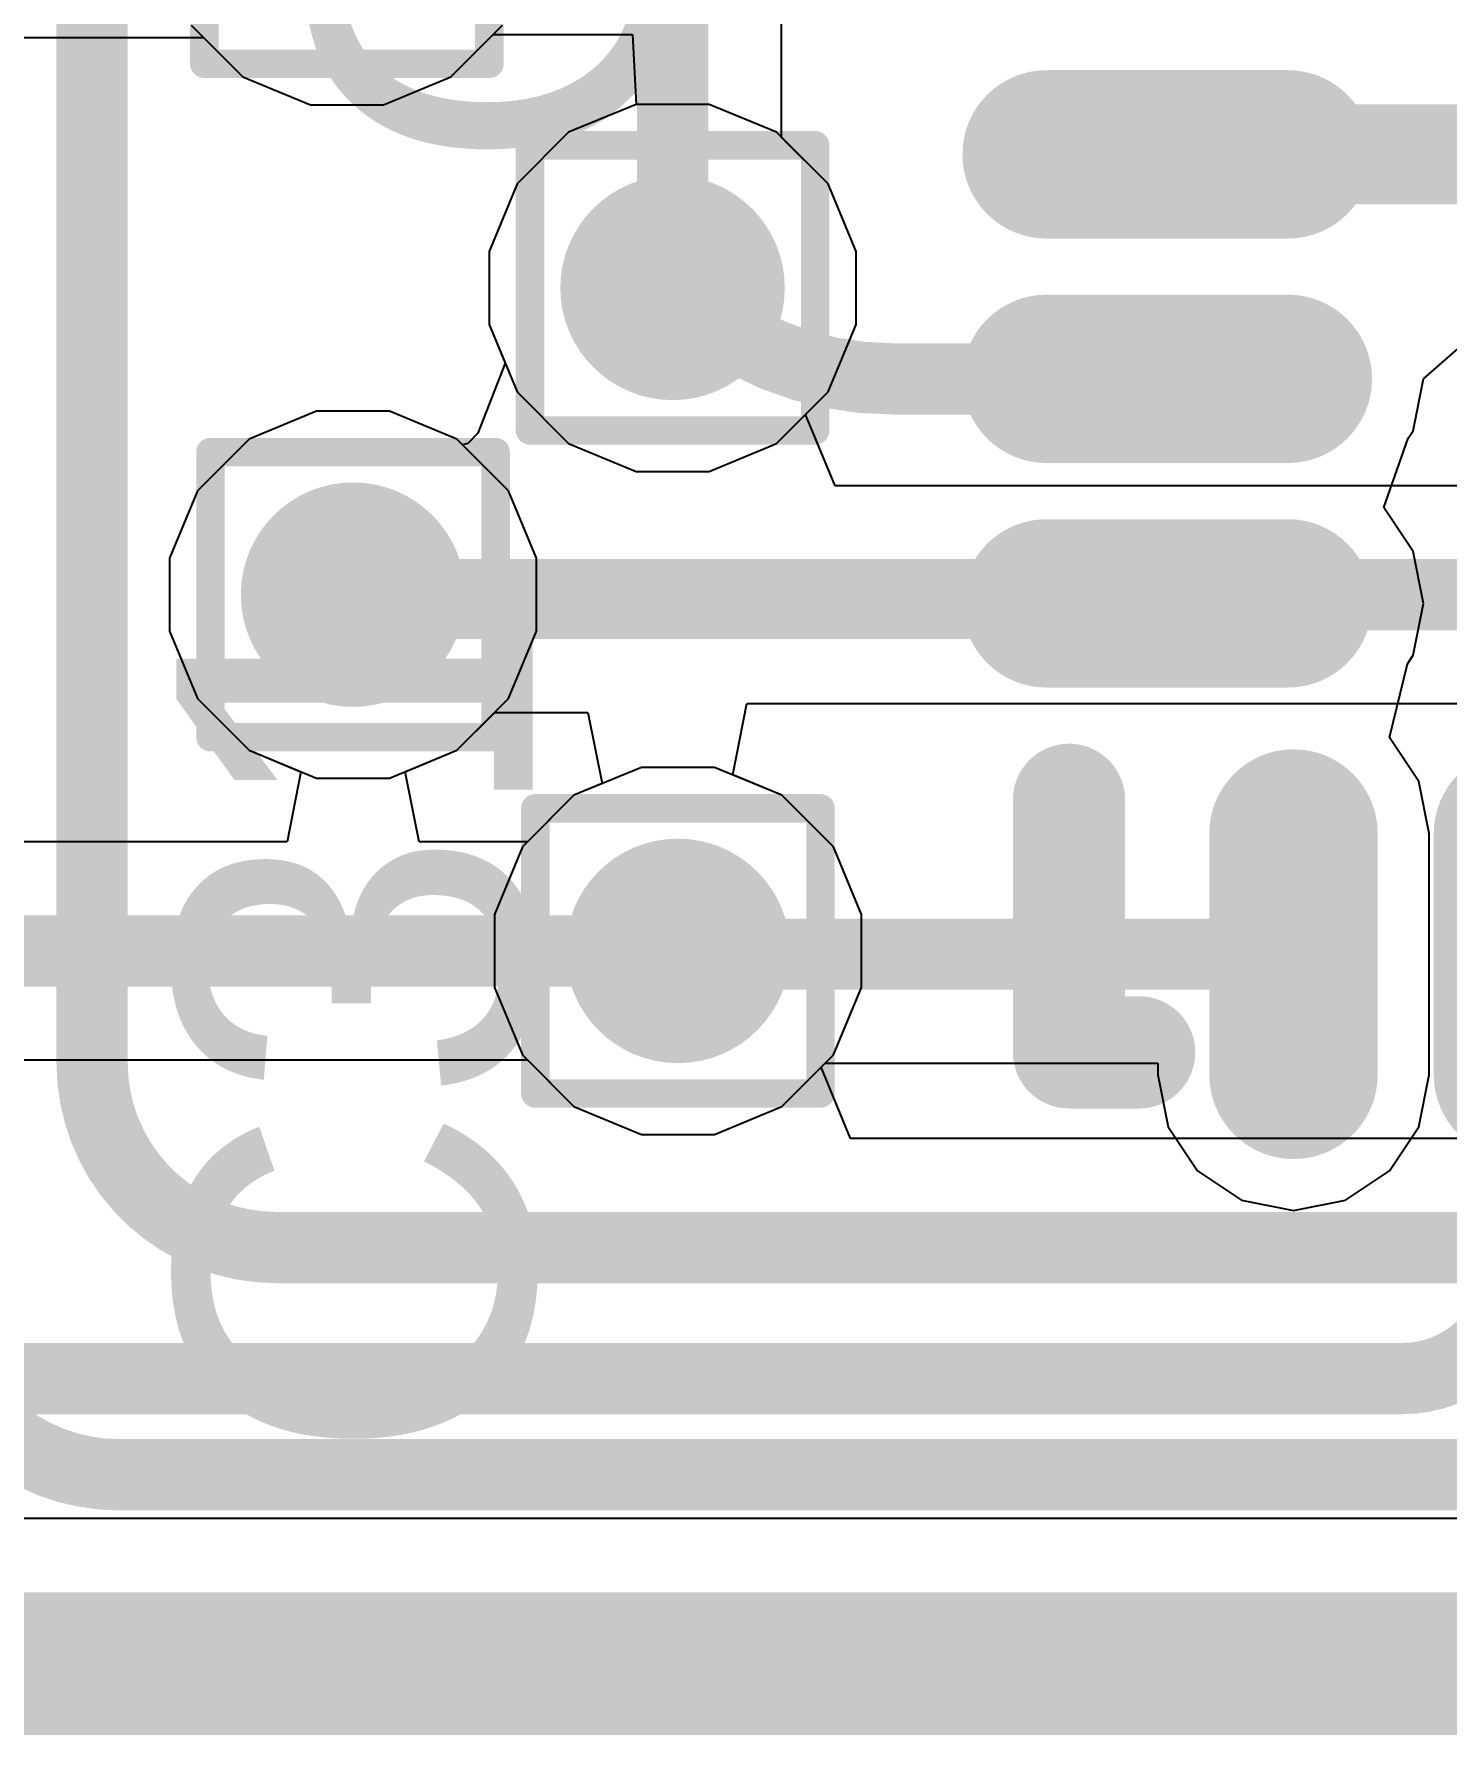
# Model space of a CAD drawing. Header units: inches. Extents: x -12 to 5355, y -7 to 5366.
# Drawn here: x 22.556 to 25.074, y -0.127 to 2.904 of the extents above; entities that cross this region are included whole.
import ezdxf

# ---------------------------------------------------------------- set-up
doc = ezdxf.new("R2010")
doc.units = ezdxf.units.IN
for name, color, linetype in [('Board Outline', 216, 'Continuous'), ('BOTTOM LAYER', 5, 'Continuous'), ('Drill Drawing', 1, 'Continuous'), ('GROUND1', 16, 'Continuous'), ('GROUND2', 156, 'Continuous'), ('POWER', 76, 'Continuous'), ('SIGNAL', 90, 'Continuous'), ('TOP LAYER', 1, 'Continuous'), ('Top Overlay', 2, 'Continuous'), ('Top Paste', 8, 'Continuous'), ('Top Solder', 216, 'Continuous'), ('Via Holes', 16, 'Continuous')]:
    doc.layers.add(name, color=color, linetype=linetype)
doc.styles.add('Arial', font='', dxfattribs={"height": 0.2})
doc.styles.get('Arial').set_extended_font_data('Arial')

# ---------------------------------------------------------------- blocks, each defined once
blk = doc.blocks.new('XQFN40P180X260X50_16N_91')
at = {"layer": 'TOP LAYER'}
h = blk.add_hatch(color=1, dxfattribs=at)
edge = h.paths.add_edge_path()
edge.add_arc((-0.61, 0.2), 0.11, 270, 450)
edge.add_line((-0.61, 0.31), (-1.04, 0.31))
edge.add_arc((-1.04, 0.2), 0.11, 90, 270)
edge.add_line((-1.04, 0.09), (-0.61, 0.09))
h = blk.add_hatch(color=1, dxfattribs=at)
edge = h.paths.add_edge_path()
edge.add_arc((-0.61, -0.2), 0.11, 270, 450)
edge.add_line((-0.61, -0.09), (-1.04, -0.09))
edge.add_arc((-1.04, -0.2), 0.11, 90, 270)
edge.add_line((-1.04, -0.31), (-0.61, -0.31))
h = blk.add_hatch(color=1, dxfattribs=at)
edge = h.paths.add_edge_path()
edge.add_arc((-0.61, -0.6), 0.11, 270, 450)
edge.add_line((-0.61, -0.49), (-1.04, -0.49))
edge.add_arc((-1.04, -0.6), 0.11, 90, 270)
edge.add_line((-1.04, -0.71), (-0.61, -0.71))
h = blk.add_hatch(color=1, dxfattribs=at)
edge = h.paths.add_edge_path()
edge.add_arc((-0.6, -1.44), 0.11, 180, 360)
edge.add_line((-0.49, -1.44), (-0.49, -1.01))
edge.add_arc((-0.6, -1.01), 0.11, 0, 180)
edge.add_line((-0.71, -1.01), (-0.71, -1.44))
at = {"layer": 'Top Paste'}
h = blk.add_hatch(color=8, dxfattribs=at)
edge = h.paths.add_edge_path()
edge.add_arc((-0.61, 0.2), 0.09, 270, 450)
edge.add_line((-0.61, 0.29), (-1.04, 0.29))
edge.add_arc((-1.04, 0.2), 0.09, 90, 270)
edge.add_line((-1.04, 0.11), (-0.61, 0.11))
h = blk.add_hatch(color=8, dxfattribs=at)
edge = h.paths.add_edge_path()
edge.add_arc((-0.61, -0.2), 0.09, 270, 450)
edge.add_line((-0.61, -0.11), (-1.04, -0.11))
edge.add_arc((-1.04, -0.2), 0.09, 90, 270)
edge.add_line((-1.04, -0.29), (-0.61, -0.29))
h = blk.add_hatch(color=8, dxfattribs=at)
edge = h.paths.add_edge_path()
edge.add_arc((-0.61, -0.6), 0.09, 270, 450)
edge.add_line((-0.61, -0.51), (-1.04, -0.51))
edge.add_arc((-1.04, -0.6), 0.09, 90, 270)
edge.add_line((-1.04, -0.69), (-0.61, -0.69))
h = blk.add_hatch(color=8, dxfattribs=at)
edge = h.paths.add_edge_path()
edge.add_arc((-0.6, -1.44), 0.09, 180, 360)
edge.add_line((-0.51, -1.44), (-0.51, -1.01))
edge.add_arc((-0.6, -1.01), 0.09, 0, 180)
edge.add_line((-0.69, -1.01), (-0.69, -1.44))
at = {"layer": 'Top Solder'}
h = blk.add_hatch(color=216, dxfattribs=at)
edge = h.paths.add_edge_path()
edge.add_arc((-0.61, 0.2), 0.15, 270, 450)
edge.add_line((-0.61, 0.35), (-1.04, 0.35))
edge.add_arc((-1.04, 0.2), 0.15, 90, 270)
edge.add_line((-1.04, 0.05), (-0.61, 0.05))
h = blk.add_hatch(color=216, dxfattribs=at)
edge = h.paths.add_edge_path()
edge.add_arc((-0.61, -0.2), 0.15, 270, 450)
edge.add_line((-0.61, -0.05), (-1.04, -0.05))
edge.add_arc((-1.04, -0.2), 0.15, 90, 270)
edge.add_line((-1.04, -0.35), (-0.61, -0.35))
h = blk.add_hatch(color=216, dxfattribs=at)
edge = h.paths.add_edge_path()
edge.add_arc((-0.61, -0.6), 0.15, 270, 450)
edge.add_line((-0.61, -0.45), (-1.04, -0.45))
edge.add_arc((-1.04, -0.6), 0.15, 90, 270)
edge.add_line((-1.04, -0.75), (-0.61, -0.75))
h = blk.add_hatch(color=216, dxfattribs=at)
edge = h.paths.add_edge_path()
edge.add_arc((-0.6, -1.44), 0.15, 180, 360)
edge.add_line((-0.45, -1.44), (-0.45, -1.01))
edge.add_arc((-0.6, -1.01), 0.15, 0, 180)
edge.add_line((-0.75, -1.01), (-0.75, -1.44))
h = blk.add_hatch(color=216, dxfattribs=at)
edge = h.paths.add_edge_path()
edge.add_arc((-0.2, -1.44), 0.15, 180, 360)
edge.add_line((-0.05, -1.44), (-0.05, -1.01))
edge.add_arc((-0.2, -1.01), 0.15, 0, 180)
edge.add_line((-0.35, -1.01), (-0.35, -1.44))
at = {"layer": 'Top Overlay'}
for points in [[(-1, -1.4, 0.2, 0.2, 0), (-1, -0.95, 0.2, 0.2, 0)], [(-1, -1.4, 0.2, 0.2, 0), (-0.875, -1.4, 0.2, 0.2, 0)]]:
    blk.add_lwpolyline(points, format="xyseb", dxfattribs=at)
for points in [[(-1.05, -0.95, 0.1, 0.1, 1), (-0.95, -0.95, 0.1, 0.1, 1)], [(-1.05, -1.4, 0.1, 0.1, 1), (-0.95, -1.4, 0.1, 0.1, 1)], [(-1.05, -1.4, 0.1, 0.1, 1), (-0.95, -1.4, 0.1, 0.1, 1)], [(-0.925, -1.4, 0.1, 0.1, 1), (-0.825, -1.4, 0.1, 0.1, 1)]]:
    blk.add_lwpolyline(points, format="xyseb", close=True, dxfattribs=at)

msp = doc.modelspace()

# ---------------------------------------------------------------- hatches: boundary and pattern name
at = {"layer": 'BOTTOM LAYER'}
h = msp.add_hatch(color=5, dxfattribs=at)
edge = h.paths.add_edge_path()
edge.add_arc((23.6935, 2.4513), 0.2, 0, 360)
h = msp.add_hatch(color=5, dxfattribs=at)
edge = h.paths.add_edge_path()
edge.add_arc((23.1241, 1.9047), 0.2, 0, 360)
h = msp.add_hatch(color=5, dxfattribs=at)
edge = h.paths.add_edge_path()
edge.add_arc((23.703, 1.27), 0.2, 0, 360)
at = {"layer": 'GROUND1'}
h = msp.add_hatch(color=16, dxfattribs=at)
edge = h.paths.add_edge_path()
edge.add_arc((23.6935, 2.4513), 0.2, 0, 360)
h = msp.add_hatch(color=16, dxfattribs=at)
edge = h.paths.add_edge_path()
edge.add_arc((23.1241, 1.9047), 0.2, 0, 360)
h = msp.add_hatch(color=16, dxfattribs=at)
edge = h.paths.add_edge_path()
edge.add_arc((23.703, 1.27), 0.2, 0, 360)
at = {"layer": 'GROUND2'}
h = msp.add_hatch(color=156, dxfattribs=at)
edge = h.paths.add_edge_path()
edge.add_arc((23.6935, 2.4513), 0.2, 0, 360)
h = msp.add_hatch(color=156, dxfattribs=at)
edge = h.paths.add_edge_path()
edge.add_arc((23.1241, 1.9047), 0.2, 0, 360)
h = msp.add_hatch(color=156, dxfattribs=at)
edge = h.paths.add_edge_path()
edge.add_arc((23.703, 1.27), 0.2, 0, 360)
at = {"layer": 'POWER'}
h = msp.add_hatch(color=76, dxfattribs=at)
edge = h.paths.add_edge_path()
edge.add_arc((23.6935, 2.4513), 0.2, 0, 360)
h = msp.add_hatch(color=76, dxfattribs=at)
edge = h.paths.add_edge_path()
edge.add_arc((23.1241, 1.9047), 0.2, 0, 360)
h = msp.add_hatch(color=76, dxfattribs=at)
edge = h.paths.add_edge_path()
edge.add_arc((23.703, 1.27), 0.2, 0, 360)
at = {"layer": 'SIGNAL'}
h = msp.add_hatch(color=90, dxfattribs=at)
edge = h.paths.add_edge_path()
edge.add_arc((23.6935, 2.4513), 0.2, 0, 360)
h = msp.add_hatch(color=90, dxfattribs=at)
edge = h.paths.add_edge_path()
edge.add_arc((23.1241, 1.9047), 0.2, 0, 360)
h = msp.add_hatch(color=90, dxfattribs=at)
edge = h.paths.add_edge_path()
edge.add_arc((23.703, 1.27), 0.2, 0, 360)
at = {"layer": 'TOP LAYER'}
h = msp.add_hatch(color=1, dxfattribs=at)
edge = h.paths.add_edge_path()
edge.add_arc((23.6935, 2.4513), 0.2, 0, 360)
h = msp.add_hatch(color=1, dxfattribs=at)
edge = h.paths.add_edge_path()
edge.add_arc((23.1241, 1.9047), 0.2, 0, 360)
h = msp.add_hatch(color=1, dxfattribs=at)
edge = h.paths.add_edge_path()
edge.add_arc((23.703, 1.27), 0.2, 0, 360)
at = {"layer": 'Via Holes'}
h = msp.add_hatch(color=7, dxfattribs=at)
edge = h.paths.add_edge_path()
edge.add_arc((23.6935, 2.4513), 0.1, 0, 360)
h = msp.add_hatch(color=7, dxfattribs=at)
edge = h.paths.add_edge_path()
edge.add_arc((23.1241, 1.9047), 0.1, 0, 360)
h = msp.add_hatch(color=7, dxfattribs=at)
edge = h.paths.add_edge_path()
edge.add_arc((23.703, 1.27), 0.1, 0, 360)

# ---------------------------------------------------------------- linework, layer by layer
at = {"layer": 'Board Outline'}
msp.add_lwpolyline([(0, 0, 0.254, 0.254, 0), (35.1282, 0, 0.254, 0.254, 0)], format="xyseb", dxfattribs=at)
at = {"layer": 'BOTTOM LAYER'}
for p, q in [((23.8877, 2.7195), (23.8877, 3.3732)), ((23.9707, 2.6365), (23.8877, 2.7195)), ((24.0205, 2.5164), (23.9707, 2.6365)), ((24.0205, 2.3863), (24.0205, 2.5164)), ((23.9707, 2.2661), (24.0205, 2.3863)), ((23.9306, 2.2259), (23.9707, 2.2661)), ((23.9832, 2.0989), (23.9306, 2.2259)), ((26.7145, 2.0989), (23.9832, 2.0989)), ((23.8007, 1.5835), (23.826, 1.7105)), ((23.826, 1.7105), (26.2871, 1.7105)), ((23.8883, 1.5472), (23.8007, 1.5835)), ((23.9802, 1.4552), (23.8883, 1.5472)), ((24.03, 1.335), (23.9802, 1.4552)), ((24.03, 1.205), (24.03, 1.335)), ((23.9802, 1.0848), (24.03, 1.205)), ((23.9581, 1.0627), (23.9802, 1.0848)), ((24.0107, 0.9357), (23.9581, 1.0627)), ((25.336, 0.9357), (24.0107, 0.9357))]:
    msp.add_line(p, q, dxfattribs=at)
for points in [[(23.6935, 2.4513, 0.127, 0.127, 0), (23.6935, 14.3511, 0.127, 0.127, 0)], [(22.6591, 1.0704, 0.127, 0.127, 0), (22.6591, 5.5032, 0.127, 0.127, 0)], [(23.1241, 1.9047, 0.127, 0.127, 0), (26.7145, 1.9047, 0.127, 0.127, 0)], [(22.9881, 0.7414, 0.127, 0.127, -0.414214), (22.6591, 1.0704, 0.127, 0.127, 0)], [(22.9881, 0.7414, 0.127, 0.127, 0), (25.6042, 0.7414, 0.127, 0.127, 0)], [(22.7076, 0.3366, 0.127, 0.127, -0.414214), (22.3691, 0.6751, 0.127, 0.127, 0)], [(22.7076, 0.3366, 0.127, 0.127, 0), (26.7252, 0.3366, 0.127, 0.127, 0)]]:
    msp.add_lwpolyline(points, format="xyseb", dxfattribs=at)
for points in [[(23.6617, 2.4513, 0.0635, 0.0635, 1), (23.7252, 2.4513, 0.0635, 0.0635, 1)], [(23.0924, 1.9047, 0.0635, 0.0635, 1), (23.1559, 1.9047, 0.0635, 0.0635, 1)], [(22.6273, 1.0704, 0.0635, 0.0635, 1), (22.6908, 1.0704, 0.0635, 0.0635, 1)], [(22.6273, 1.0704, 0.0635, 0.0635, 1), (22.6908, 1.0704, 0.0635, 0.0635, 1)], [(22.9563, 0.7414, 0.0635, 0.0635, 1), (23.0198, 0.7414, 0.0635, 0.0635, 1)], [(22.9563, 0.7414, 0.0635, 0.0635, 1), (23.0198, 0.7414, 0.0635, 0.0635, 1)], [(22.6759, 0.3366, 0.0635, 0.0635, 1), (22.7394, 0.3366, 0.0635, 0.0635, 1)], [(22.6759, 0.3366, 0.0635, 0.0635, 1), (22.7394, 0.3366, 0.0635, 0.0635, 1)]]:
    msp.add_lwpolyline(points, format="xyseb", close=True, dxfattribs=at)
at = {"layer": 'Drill Drawing'}
for points in [[(22.859, 2.8506, 0.0508, 0.0508, 0), (22.859, 3.3586, 0.0508, 0.0508, 0)], [(23.367, 2.8506, 0.0508, 0.0508, 0), (23.367, 3.3586, 0.0508, 0.0508, 0)], [(22.859, 2.8506, 0.0508, 0.0508, 0), (23.367, 2.8506, 0.0508, 0.0508, 0)], [(23.4395, 2.7053, 0.0508, 0.0508, 0), (23.9475, 2.7053, 0.0508, 0.0508, 0)], [(23.4395, 2.1973, 0.0508, 0.0508, 0), (23.4395, 2.7053, 0.0508, 0.0508, 0)], [(23.9475, 2.1973, 0.0508, 0.0508, 0), (23.9475, 2.7053, 0.0508, 0.0508, 0)], [(23.4395, 2.1973, 0.0508, 0.0508, 0), (23.9475, 2.1973, 0.0508, 0.0508, 0)], [(22.8701, 2.1587, 0.0508, 0.0508, 0), (23.3781, 2.1587, 0.0508, 0.0508, 0)], [(22.8701, 1.6507, 0.0508, 0.0508, 0), (22.8701, 2.1587, 0.0508, 0.0508, 0)], [(23.3781, 1.6507, 0.0508, 0.0508, 0), (23.3781, 2.1587, 0.0508, 0.0508, 0)], [(22.8701, 1.6507, 0.0508, 0.0508, 0), (23.3781, 1.6507, 0.0508, 0.0508, 0)], [(23.449, 1.524, 0.0508, 0.0508, 0), (23.957, 1.524, 0.0508, 0.0508, 0)], [(23.449, 1.016, 0.0508, 0.0508, 0), (23.449, 1.524, 0.0508, 0.0508, 0)], [(23.957, 1.016, 0.0508, 0.0508, 0), (23.957, 1.524, 0.0508, 0.0508, 0)], [(23.449, 1.016, 0.0508, 0.0508, 0), (23.957, 1.016, 0.0508, 0.0508, 0)]]:
    msp.add_lwpolyline(points, format="xyseb", dxfattribs=at)
for points in [[(22.8463, 2.8506, 0.0254, 0.0254, 1), (22.8717, 2.8506, 0.0254, 0.0254, 1)], [(22.8463, 2.8506, 0.0254, 0.0254, 1), (22.8717, 2.8506, 0.0254, 0.0254, 1)], [(23.3543, 2.8506, 0.0254, 0.0254, 1), (23.3797, 2.8506, 0.0254, 0.0254, 1)], [(23.3543, 2.8506, 0.0254, 0.0254, 1), (23.3797, 2.8506, 0.0254, 0.0254, 1)], [(23.4268, 2.7053, 0.0254, 0.0254, 1), (23.4522, 2.7053, 0.0254, 0.0254, 1)], [(23.4268, 2.7053, 0.0254, 0.0254, 1), (23.4522, 2.7053, 0.0254, 0.0254, 1)], [(23.9348, 2.7053, 0.0254, 0.0254, 1), (23.9602, 2.7053, 0.0254, 0.0254, 1)], [(23.9348, 2.7053, 0.0254, 0.0254, 1), (23.9602, 2.7053, 0.0254, 0.0254, 1)], [(23.4268, 2.1973, 0.0254, 0.0254, 1), (23.4522, 2.1973, 0.0254, 0.0254, 1)], [(23.4268, 2.1973, 0.0254, 0.0254, 1), (23.4522, 2.1973, 0.0254, 0.0254, 1)], [(23.9348, 2.1973, 0.0254, 0.0254, 1), (23.9602, 2.1973, 0.0254, 0.0254, 1)], [(23.9348, 2.1973, 0.0254, 0.0254, 1), (23.9602, 2.1973, 0.0254, 0.0254, 1)], [(22.8574, 2.1587, 0.0254, 0.0254, 1), (22.8828, 2.1587, 0.0254, 0.0254, 1)], [(22.8574, 2.1587, 0.0254, 0.0254, 1), (22.8828, 2.1587, 0.0254, 0.0254, 1)], [(23.3654, 2.1587, 0.0254, 0.0254, 1), (23.3908, 2.1587, 0.0254, 0.0254, 1)], [(23.3654, 2.1587, 0.0254, 0.0254, 1), (23.3908, 2.1587, 0.0254, 0.0254, 1)], [(22.8574, 1.6507, 0.0254, 0.0254, 1), (22.8828, 1.6507, 0.0254, 0.0254, 1)], [(22.8574, 1.6507, 0.0254, 0.0254, 1), (22.8828, 1.6507, 0.0254, 0.0254, 1)], [(23.3654, 1.6507, 0.0254, 0.0254, 1), (23.3908, 1.6507, 0.0254, 0.0254, 1)], [(23.3654, 1.6507, 0.0254, 0.0254, 1), (23.3908, 1.6507, 0.0254, 0.0254, 1)], [(23.4363, 1.524, 0.0254, 0.0254, 1), (23.4617, 1.524, 0.0254, 0.0254, 1)], [(23.4363, 1.524, 0.0254, 0.0254, 1), (23.4617, 1.524, 0.0254, 0.0254, 1)], [(23.9443, 1.524, 0.0254, 0.0254, 1), (23.9697, 1.524, 0.0254, 0.0254, 1)], [(23.9443, 1.524, 0.0254, 0.0254, 1), (23.9697, 1.524, 0.0254, 0.0254, 1)], [(23.4363, 1.016, 0.0254, 0.0254, 1), (23.4617, 1.016, 0.0254, 0.0254, 1)], [(23.4363, 1.016, 0.0254, 0.0254, 1), (23.4617, 1.016, 0.0254, 0.0254, 1)], [(23.9443, 1.016, 0.0254, 0.0254, 1), (23.9697, 1.016, 0.0254, 0.0254, 1)], [(23.9443, 1.016, 0.0254, 0.0254, 1), (23.9697, 1.016, 0.0254, 0.0254, 1)]]:
    msp.add_lwpolyline(points, format="xyseb", close=True, dxfattribs=at)
at = {"layer": 'GROUND1'}
for p, q in [((22.8358, 2.9194), (22.9278, 2.8274)), ((23.2983, 2.8274), (23.3903, 2.9194)), ((22.9278, 2.8274), (23.048, 2.7776)), ((23.1781, 2.7776), (23.2983, 2.8274)), ((23.048, 2.7776), (23.1781, 2.7776)), ((23.6285, 2.7783), (23.5083, 2.7285)), ((23.7585, 2.7783), (23.6285, 2.7783)), ((23.8787, 2.7285), (23.7585, 2.7783)), ((23.5083, 2.7285), (23.4163, 2.6365)), ((23.9707, 2.6365), (23.8787, 2.7285)), ((23.4163, 2.6365), (23.3665, 2.5164)), ((24.0205, 2.5164), (23.9707, 2.6365)), ((23.3665, 2.5164), (23.3665, 2.3863)), ((24.0205, 2.3863), (24.0205, 2.5164)), ((23.3665, 2.3863), (23.4163, 2.2661)), ((23.9707, 2.2661), (24.0205, 2.3863)), ((23.4163, 2.2661), (23.5083, 2.1741)), ((23.8787, 2.1741), (23.9707, 2.2661)), ((23.0591, 2.2317), (22.9389, 2.1819)), ((23.1892, 2.2317), (23.0591, 2.2317)), ((23.3093, 2.1819), (23.1892, 2.2317)), ((22.9389, 2.1819), (22.8469, 2.0899)), ((23.4013, 2.0899), (23.3093, 2.1819)), ((23.5083, 2.1741), (23.6285, 2.1243)), ((23.7585, 2.1243), (23.8787, 2.1741)), ((23.6285, 2.1243), (23.7585, 2.1243)), ((22.8469, 2.0899), (22.7971, 1.9698)), ((23.4511, 1.9698), (23.4013, 2.0899)), ((22.7971, 1.9698), (22.7971, 1.8397)), ((23.4511, 1.8397), (23.4511, 1.9698)), ((22.7971, 1.8397), (22.8469, 1.7195)), ((23.4013, 1.7195), (23.4511, 1.8397)), ((22.8469, 1.7195), (22.9389, 1.6275)), ((23.3093, 1.6275), (23.4013, 1.7195)), ((22.9389, 1.6275), (23.0591, 1.5777)), ((23.1892, 1.5777), (23.3093, 1.6275)), ((23.0591, 1.5777), (23.1892, 1.5777)), ((23.638, 1.597), (23.5178, 1.5472)), ((23.7681, 1.597), (23.638, 1.597)), ((23.8883, 1.5472), (23.7681, 1.597)), ((23.5178, 1.5472), (23.4258, 1.4552)), ((23.9802, 1.4552), (23.8883, 1.5472)), ((23.4258, 1.4552), (23.376, 1.335)), ((24.03, 1.335), (23.9802, 1.4552)), ((23.376, 1.335), (23.376, 1.205)), ((24.03, 1.205), (24.03, 1.335)), ((23.376, 1.205), (23.4258, 1.0848)), ((23.9802, 1.0848), (24.03, 1.205)), ((23.4258, 1.0848), (23.5178, 0.9928)), ((23.8883, 0.9928), (23.9802, 1.0848)), ((23.5178, 0.9928), (23.638, 0.943)), ((23.7681, 0.943), (23.8883, 0.9928)), ((23.638, 0.943), (23.7681, 0.943)), ((34.8692, 0.259), (0.259, 0.259))]:
    msp.add_line(p, q, dxfattribs=at)
at = {"layer": 'GROUND2'}
for p, q in [((22.8358, 2.9194), (22.9278, 2.8274)), ((23.2983, 2.8274), (23.3903, 2.9194)), ((22.9278, 2.8274), (23.048, 2.7776)), ((23.1781, 2.7776), (23.2983, 2.8274)), ((23.048, 2.7776), (23.1781, 2.7776)), ((23.6285, 2.7783), (23.5083, 2.7285)), ((23.7585, 2.7783), (23.6285, 2.7783)), ((23.8787, 2.7285), (23.7585, 2.7783)), ((23.5083, 2.7285), (23.4163, 2.6365)), ((23.9707, 2.6365), (23.8787, 2.7285)), ((23.4163, 2.6365), (23.3665, 2.5164)), ((24.0205, 2.5164), (23.9707, 2.6365)), ((23.3665, 2.5164), (23.3665, 2.3863)), ((24.0205, 2.3863), (24.0205, 2.5164)), ((23.3665, 2.3863), (23.4163, 2.2661)), ((23.9707, 2.2661), (24.0205, 2.3863)), ((23.4163, 2.2661), (23.5083, 2.1741)), ((23.8787, 2.1741), (23.9707, 2.2661)), ((23.0591, 2.2317), (22.9389, 2.1819)), ((23.1892, 2.2317), (23.0591, 2.2317)), ((23.3093, 2.1819), (23.1892, 2.2317)), ((22.9389, 2.1819), (22.8469, 2.0899)), ((23.4013, 2.0899), (23.3093, 2.1819)), ((23.5083, 2.1741), (23.6285, 2.1243)), ((23.7585, 2.1243), (23.8787, 2.1741)), ((23.6285, 2.1243), (23.7585, 2.1243)), ((22.8469, 2.0899), (22.7971, 1.9698)), ((23.4511, 1.9698), (23.4013, 2.0899)), ((22.7971, 1.9698), (22.7971, 1.8397)), ((23.4511, 1.8397), (23.4511, 1.9698)), ((22.7971, 1.8397), (22.8469, 1.7195)), ((23.4013, 1.7195), (23.4511, 1.8397)), ((22.8469, 1.7195), (22.9389, 1.6275)), ((23.3093, 1.6275), (23.4013, 1.7195)), ((22.9389, 1.6275), (23.0591, 1.5777)), ((23.1892, 1.5777), (23.3093, 1.6275)), ((23.0591, 1.5777), (23.1892, 1.5777)), ((23.638, 1.597), (23.5178, 1.5472)), ((23.7681, 1.597), (23.638, 1.597)), ((23.8883, 1.5472), (23.7681, 1.597)), ((23.5178, 1.5472), (23.4258, 1.4552)), ((23.9802, 1.4552), (23.8883, 1.5472)), ((23.4258, 1.4552), (23.376, 1.335)), ((24.03, 1.335), (23.9802, 1.4552)), ((23.376, 1.335), (23.376, 1.205)), ((24.03, 1.205), (24.03, 1.335)), ((23.376, 1.205), (23.4258, 1.0848)), ((23.9802, 1.0848), (24.03, 1.205)), ((23.4258, 1.0848), (23.5178, 0.9928)), ((23.8883, 0.9928), (23.9802, 1.0848)), ((23.5178, 0.9928), (23.638, 0.943)), ((23.7681, 0.943), (23.8883, 0.9928)), ((23.638, 0.943), (23.7681, 0.943)), ((34.8692, 0.259), (0.259, 0.259))]:
    msp.add_line(p, q, dxfattribs=at)
at = {"layer": 'POWER'}
for p, q in [((22.8358, 2.9194), (22.9278, 2.8274)), ((23.2983, 2.8274), (23.3903, 2.9194)), ((22.9278, 2.8274), (23.048, 2.7776)), ((23.1781, 2.7776), (23.2983, 2.8274)), ((23.048, 2.7776), (23.1781, 2.7776)), ((23.6285, 2.7783), (23.5083, 2.7285)), ((23.7585, 2.7783), (23.6285, 2.7783)), ((23.8787, 2.7285), (23.7585, 2.7783)), ((23.5083, 2.7285), (23.4163, 2.6365)), ((23.9707, 2.6365), (23.8787, 2.7285)), ((23.4163, 2.6365), (23.3665, 2.5164)), ((24.0205, 2.5164), (23.9707, 2.6365)), ((23.3665, 2.5164), (23.3665, 2.3863)), ((24.0205, 2.3863), (24.0205, 2.5164)), ((23.3665, 2.3863), (23.4163, 2.2661)), ((23.9707, 2.2661), (24.0205, 2.3863)), ((23.4163, 2.2661), (23.5083, 2.1741)), ((23.8787, 2.1741), (23.9707, 2.2661)), ((23.0591, 2.2317), (22.9389, 2.1819)), ((23.1892, 2.2317), (23.0591, 2.2317)), ((23.3093, 2.1819), (23.1892, 2.2317)), ((22.9389, 2.1819), (22.8469, 2.0899)), ((23.4013, 2.0899), (23.3093, 2.1819)), ((23.5083, 2.1741), (23.6285, 2.1243)), ((23.7585, 2.1243), (23.8787, 2.1741)), ((23.6285, 2.1243), (23.7585, 2.1243)), ((22.8469, 2.0899), (22.7971, 1.9698)), ((23.4511, 1.9698), (23.4013, 2.0899)), ((22.7971, 1.9698), (22.7971, 1.8397)), ((23.4511, 1.8397), (23.4511, 1.9698)), ((22.7971, 1.8397), (22.8469, 1.7195)), ((23.4013, 1.7195), (23.4511, 1.8397)), ((22.8469, 1.7195), (22.9389, 1.6275)), ((23.3093, 1.6275), (23.4013, 1.7195)), ((22.9389, 1.6275), (23.0591, 1.5777)), ((23.1892, 1.5777), (23.3093, 1.6275)), ((23.0591, 1.5777), (23.1892, 1.5777)), ((23.638, 1.597), (23.5178, 1.5472)), ((23.7681, 1.597), (23.638, 1.597)), ((23.8883, 1.5472), (23.7681, 1.597)), ((23.5178, 1.5472), (23.4258, 1.4552)), ((23.9802, 1.4552), (23.8883, 1.5472)), ((23.4258, 1.4552), (23.376, 1.335)), ((24.03, 1.335), (23.9802, 1.4552)), ((23.376, 1.335), (23.376, 1.205)), ((24.03, 1.205), (24.03, 1.335)), ((23.376, 1.205), (23.4258, 1.0848)), ((23.9802, 1.0848), (24.03, 1.205)), ((23.4258, 1.0848), (23.5178, 0.9928)), ((23.8883, 0.9928), (23.9802, 1.0848)), ((23.5178, 0.9928), (23.638, 0.943)), ((23.7681, 0.943), (23.8883, 0.9928)), ((23.638, 0.943), (23.7681, 0.943)), ((34.8692, 0.259), (11.0591, 0.259))]:
    msp.add_line(p, q, dxfattribs=at)
at = {"layer": 'SIGNAL'}
for p, q in [((23.2983, 2.8274), (23.3903, 2.9194)), ((14.4389, 2.8975), (22.8577, 2.8975)), ((22.8577, 2.8975), (22.9278, 2.8274)), ((22.9278, 2.8274), (23.048, 2.7776)), ((23.1781, 2.7776), (23.2983, 2.8274)), ((23.048, 2.7776), (23.1781, 2.7776)), ((23.6285, 2.7783), (23.5083, 2.7285)), ((23.7585, 2.7783), (23.6285, 2.7783)), ((23.8787, 2.7285), (23.7585, 2.7783)), ((23.5083, 2.7285), (23.4163, 2.6365)), ((23.9707, 2.6365), (23.8787, 2.7285)), ((23.4163, 2.6365), (23.3665, 2.5164)), ((24.0205, 2.5164), (23.9707, 2.6365)), ((23.3665, 2.5164), (23.3665, 2.3863)), ((24.0205, 2.3863), (24.0205, 2.5164)), ((23.3665, 2.3863), (23.4163, 2.2661)), ((23.9707, 2.2661), (24.0205, 2.3863)), ((23.4163, 2.2661), (23.5083, 2.1741)), ((23.8787, 2.1741), (23.9707, 2.2661)), ((23.0591, 2.2317), (22.9389, 2.1819)), ((23.1892, 2.2317), (23.0591, 2.2317)), ((23.3093, 2.1819), (23.1892, 2.2317)), ((22.9389, 2.1819), (22.8469, 2.0899)), ((23.4013, 2.0899), (23.3093, 2.1819)), ((23.5083, 2.1741), (23.6285, 2.1243)), ((23.7585, 2.1243), (23.8787, 2.1741)), ((23.6285, 2.1243), (23.7585, 2.1243)), ((22.8469, 2.0899), (22.7971, 1.9698)), ((23.4511, 1.9698), (23.4013, 2.0899)), ((22.7971, 1.9698), (22.7971, 1.8397)), ((23.4511, 1.8397), (23.4511, 1.9698)), ((22.7971, 1.8397), (22.8469, 1.7195)), ((23.4013, 1.7195), (23.4511, 1.8397)), ((22.8469, 1.7195), (22.9389, 1.6275)), ((23.3093, 1.6275), (23.4013, 1.7195)), ((22.9389, 1.6275), (23.0313, 1.5892)), ((23.217, 1.5892), (23.3093, 1.6275)), ((23.0313, 1.5892), (23.0064, 1.4642)), ((23.2418, 1.4642), (23.217, 1.5892)), ((23.638, 1.597), (23.5178, 1.5472)), ((23.7681, 1.597), (23.638, 1.597)), ((23.8883, 1.5472), (23.7681, 1.597)), ((23.5178, 1.5472), (23.4348, 1.4642)), ((23.9802, 1.4552), (23.8883, 1.5472)), ((23.0064, 1.4642), (14.0614, 1.4642)), ((23.4348, 1.4642), (23.2418, 1.4642)), ((24.03, 1.335), (23.9802, 1.4552)), ((24.03, 1.205), (24.03, 1.335)), ((23.9802, 1.0848), (24.03, 1.205)), ((14.0614, 1.0758), (23.4348, 1.0758)), ((23.4348, 1.0758), (23.5178, 0.9928)), ((23.8883, 0.9928), (23.9802, 1.0848)), ((23.5178, 0.9928), (23.638, 0.943)), ((23.7681, 0.943), (23.8883, 0.9928)), ((23.638, 0.943), (23.7681, 0.943)), ((34.8692, 0.259), (0.259, 0.259))]:
    msp.add_line(p, q, dxfattribs=at)
msp.add_lwpolyline([(14.0614, 1.27, 0.127, 0.127, 0), (23.703, 1.27, 0.127, 0.127, 0)], format="xyseb", dxfattribs=at)
msp.add_lwpolyline([(23.6713, 1.27, 0.0635, 0.0635, 1), (23.7348, 1.27, 0.0635, 0.0635, 1)], format="xyseb", close=True, dxfattribs=at)
at = {"layer": 'TOP LAYER'}
for p, q in [((22.8358, 2.9194), (22.9278, 2.8274)), ((23.2983, 2.8274), (23.3736, 2.9027)), ((23.3736, 2.9027), (23.6221, 2.9027)), ((23.6221, 2.9027), (23.6284, 2.7783)), ((22.9278, 2.8274), (23.048, 2.7776)), ((23.1781, 2.7776), (23.2983, 2.8274)), ((23.048, 2.7776), (23.1781, 2.7776)), ((23.6284, 2.7783), (23.5083, 2.7285)), ((23.5083, 2.7285), (23.4163, 2.6365)), ((23.4163, 2.6365), (23.3665, 2.5164)), ((23.3665, 2.5164), (23.3665, 2.3863)), ((23.3665, 2.3863), (23.3952, 2.3169)), ((25.0316, 2.2892), (25.1362, 2.3809)), ((23.3952, 2.3169), (23.3467, 2.1926)), ((25.0132, 2.1967), (25.0316, 2.2892)), ((23.0591, 2.2317), (22.9389, 2.1819)), ((23.1892, 2.2317), (23.0591, 2.2317)), ((23.3093, 2.1819), (23.1892, 2.2317)), ((23.3467, 2.1926), (23.3289, 2.1739)), ((24.9609, 2.0601), (25.0045, 2.1837)), ((25.0045, 2.1837), (25.0132, 2.1967)), ((22.9389, 2.1819), (22.8469, 2.0899)), ((23.3193, 2.1719), (23.3093, 2.1819)), ((23.3289, 2.1739), (23.3193, 2.1719)), ((22.8469, 2.0899), (22.7971, 1.9698)), ((25.0132, 1.9817), (24.9609, 2.0601)), ((25.0316, 1.8892), (25.0132, 1.9817)), ((22.7971, 1.9698), (22.7971, 1.8397)), ((25.0132, 1.7967), (25.0316, 1.8892)), ((22.7971, 1.8397), (22.8469, 1.7195)), ((25.003, 1.7814), (25.0132, 1.7967)), ((24.9709, 1.6501), (25.003, 1.7814)), ((22.8469, 1.7195), (22.9389, 1.6275)), ((23.3093, 1.6275), (23.3768, 1.695)), ((23.3768, 1.695), (23.5426, 1.695)), ((23.5426, 1.695), (23.5679, 1.568)), ((25.0232, 1.5717), (24.9709, 1.6501)), ((22.9389, 1.6275), (23.0591, 1.5777)), ((23.1892, 1.5777), (23.3093, 1.6275)), ((23.0591, 1.5777), (23.1892, 1.5777)), ((23.5178, 1.5472), (23.4258, 1.4552)), ((23.5679, 1.568), (23.5178, 1.5472)), ((25.0416, 1.4792), (25.0232, 1.5717)), ((23.4258, 1.4552), (23.376, 1.335)), ((25.0416, 1.0492), (25.0416, 1.4792)), ((23.376, 1.335), (23.376, 1.205)), ((23.376, 1.205), (23.4258, 1.0848)), ((23.4258, 1.0848), (23.5178, 0.9928)), ((23.8883, 0.9928), (23.9654, 1.07)), ((23.9654, 1.07), (24.5584, 1.07)), ((24.5584, 1.07), (24.5584, 1.0492)), ((24.5584, 1.0492), (24.5768, 0.9567)), ((25.0232, 0.9567), (25.0416, 1.0492)), ((23.5178, 0.9928), (23.638, 0.943)), ((23.7681, 0.943), (23.8883, 0.9928)), ((23.638, 0.943), (23.7681, 0.943)), ((24.5768, 0.9567), (24.6291, 0.8783)), ((24.9709, 0.8783), (25.0232, 0.9567)), ((24.6291, 0.8783), (24.7075, 0.8259)), ((24.8925, 0.8259), (24.9709, 0.8783)), ((24.7075, 0.8259), (24.8, 0.8076)), ((24.8, 0.8076), (24.8925, 0.8259)), ((34.8692, 0.259), (0.259, 0.259))]:
    msp.add_line(p, q, dxfattribs=at)
for points in [[(24.575, 2.6892, 0.178, 0.178, 0), (25.1952, 2.6892, 0.178, 0.178, 0)], [(24.0849, 2.2892, 0.127, 0.127, -0.198912), (23.6935, 2.4513, 0.127, 0.127, 0)], [(24.0849, 2.2892, 0.127, 0.127, 0), (24.575, 2.2892, 0.127, 0.127, 0)], [(23.1241, 1.8892, 0.2, 0.2, 0), (23.1241, 1.9047, 0.2, 0.2, 0)], [(23.1241, 1.8892, 0.127, 0.127, 0), (24.575, 1.8892, 0.127, 0.127, 0)], [(23.703, 1.2642, 0.127, 0.127, 0), (24.8, 1.2642, 0.127, 0.127, 0)], [(25.2, 0.7144, 0.127, 0.127, -0.414214), (24.9936, 0.508, 0.127, 0.127, 0)], [(22.1539, 0.508, 0.127, 0.127, 0), (24.9936, 0.508, 0.127, 0.127, 0)]]:
    msp.add_lwpolyline(points, format="xyseb", dxfattribs=at)
for points in [[(24.5305, 2.6892, 0.089, 0.089, 1), (24.6195, 2.6892, 0.089, 0.089, 1)], [(23.6617, 2.4513, 0.0635, 0.0635, 1), (23.7252, 2.4513, 0.0635, 0.0635, 1)], [(24.0531, 2.2892, 0.0635, 0.0635, 1), (24.1166, 2.2892, 0.0635, 0.0635, 1)], [(24.0531, 2.2892, 0.0635, 0.0635, 1), (24.1166, 2.2892, 0.0635, 0.0635, 1)], [(24.5432, 2.2892, 0.0635, 0.0635, 1), (24.6067, 2.2892, 0.0635, 0.0635, 1)], [(23.0741, 1.9047, 0.1, 0.1, 1), (23.1741, 1.9047, 0.1, 0.1, 1)], [(23.0741, 1.8892, 0.1, 0.1, 1), (23.1741, 1.8892, 0.1, 0.1, 1)], [(23.0924, 1.8892, 0.0635, 0.0635, 1), (23.1559, 1.8892, 0.0635, 0.0635, 1)], [(24.5432, 1.8892, 0.0635, 0.0635, 1), (24.6067, 1.8892, 0.0635, 0.0635, 1)], [(23.6713, 1.2642, 0.0635, 0.0635, 1), (23.7348, 1.2642, 0.0635, 0.0635, 1)], [(24.7682, 1.2642, 0.0635, 0.0635, 1), (24.8317, 1.2642, 0.0635, 0.0635, 1)], [(24.9618, 0.508, 0.0635, 0.0635, 1), (25.0253, 0.508, 0.0635, 0.0635, 1)], [(24.9618, 0.508, 0.0635, 0.0635, 1), (25.0253, 0.508, 0.0635, 0.0635, 1)]]:
    msp.add_lwpolyline(points, format="xyseb", close=True, dxfattribs=at)

# ---------------------------------------------------------------- block references
msp.add_blockref('XQFN40P180X260X50_16N_91', (25.4, 2.4892))

# ---------------------------------------------------------------- texts
at = {"layer": 'Top Overlay', "style": 'Arial'}
for s, p in [('C30', (23.6836, 2.6531)), ('C31', (23.4442, 0.3556))]:
    msp.add_text(s, height=0.635, rotation=90, dxfattribs=at).set_placement(p)

doc.saveas('drawing.dxf')
